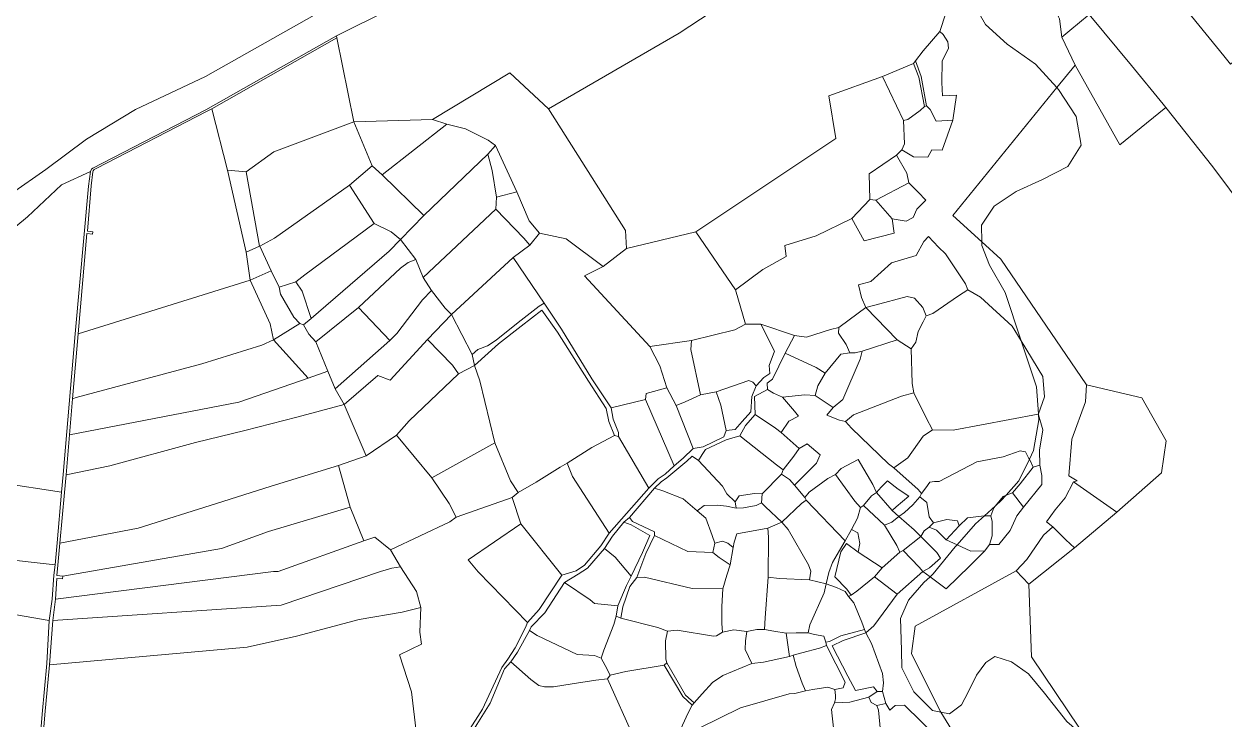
# Model space of a CAD drawing. Header units: metres. Extents: x 542555 to 550520, y 1840485 to 1846995.
# Drawn here: x 548072.8 to 548381.9, y 1844135.9 to 1844315 of the extents above; entities that cross this region are included whole.
import ezdxf

# ---------------------------------------------------------------- set-up
doc = ezdxf.new("R2010")
doc.units = ezdxf.units.M
doc.header["$MEASUREMENT"] = 0
doc.layers.add('Level 30', color=7, linetype='Continuous', lineweight=0)

msp = doc.modelspace()

# ---------------------------------------------------------------- linework, layer by layer
at = {"layer": 'Level 30', "color": 7, "linetype": 'Continuous', "lineweight": 0, "flags": 128}
for points in [[(548388.09, 1844308.23), (548383.63, 1844304.6), (548381.9, 1844306.78), (548373.53, 1844316.98), (548364.12, 1844328.34), (548368.62, 1844332.17), (548450.14, 1844401.57), (548468.65, 1844373.88), (548388.09, 1844308.23)], [(548241.62, 1844312.65), (548207.98, 1844293.16), (548197.96, 1844302.38), (548178.05, 1844290.36), (548157.78, 1844289.8), (548153.45, 1844311.43), (548153.36, 1844311.9), (548181.53, 1844325.99), (548207.72, 1844339.15), (548219.1, 1844345.33), (548247.88, 1844359.46), (548267.32, 1844372.08), (548282.19, 1844383.47), (548284.03, 1844384.38), (548289.65, 1844387.15), (548305.41, 1844367.65), (548300.05, 1844364.66), (548279.89, 1844353.4), (548277.66, 1844351.84), (548277.61, 1844347.28), (548255.58, 1844321.86), (548241.62, 1844312.65)], [(548343.6, 1844304.38), (548338.8881, 1844298.5884), (548333.41, 1844304.67), (548326.05, 1844309.82), (548320.5, 1844314.89), (548316.8802, 1844321.1263), (548318.61, 1844323.93), (548320.26, 1844327.25), (548322.84, 1844333.45), (548323.06, 1844336.49), (548323.09, 1844336.94), (548323, 1844343.5), (548323.64, 1844345.5), (548329.18, 1844338.49), (548331.13, 1844336.37), (548335.86, 1844324.17), (548339.28, 1844316.87), (548339.54, 1844316.31), (548340.19, 1844311.59), (548343.6, 1844304.38)], [(548342.24, 1844313.29), (548340.19, 1844311.59), (548339.54, 1844316.31), (548339.28, 1844316.87), (548335.86, 1844324.17), (548331.13, 1844336.37), (548334.64, 1844332.57), (548347.2, 1844317.42), (548342.24, 1844313.29)], [(548355.08, 1844283.86), (548343.6, 1844304.38), (548340.19, 1844311.59), (548342.24, 1844313.29), (548347.2, 1844317.42), (548358.07, 1844304.3), (548366.24, 1844294.34), (548366.91, 1844293.5), (548361.94, 1844289.45), (548355.08, 1844283.86)], [(548309.23, 1844299.92), (548309.42, 1844296.49), (548312.99, 1844296.63), (548312.1, 1844290.24), (548307.77, 1844289.98), (548306.24, 1844292.97), (548305.32, 1844293.89), (548303.91, 1844301.45), (548302.49, 1844305.51), (548304.42, 1844308.1), (548308.71, 1844313.02), (548309.63, 1844312.24), (548310.82, 1844310.43), (548310.95, 1844308.76), (548309.35, 1844305.43), (548309.23, 1844299.92)], [(548137.19, 1844282.01), (548130.06, 1844276.9), (548125.28, 1844277.32), (548121.2, 1844293.12), (548153.45, 1844311.43), (548157.78, 1844289.8), (548137.19, 1844282.01)], [(548301.96, 1844304.8), (548303.31, 1844301.3), (548304.8, 1844293.72), (548303.63, 1844292.67), (548300.49, 1844290.35), (548299.4, 1844290.1), (548293.94, 1844301.5), (548301.96, 1844304.8)], [(548305.32, 1844293.89), (548304.8, 1844293.72), (548303.31, 1844301.3), (548301.96, 1844304.8), (548302.49, 1844305.51), (548303.91, 1844301.45), (548305.32, 1844293.89)], [(548207.98, 1844293.16), (548227.79, 1844261.79), (548227.99, 1844257.14), (548222.02, 1844252.52), (548212.5, 1844259.66), (548205.63, 1844261.13), (548202.93, 1844264.25), (548199.76, 1844271.73), (548194.27, 1844283.66), (548192.43, 1844285.04), (548186.59, 1844288), (548181.74, 1844289.2), (548178.05, 1844290.36), (548197.96, 1844302.38), (548207.98, 1844293.16)], [(548299.4, 1844290.1), (548299.67, 1844284.11), (548298.98, 1844282.6), (548297.57, 1844281.22), (548290.55, 1844276.36), (548290.71, 1844269.76), (548286.09, 1844264.87), (548276.85, 1844260.4), (548268.8, 1844257.95), (548269.18, 1844255.04), (548263.17, 1844251.72), (548256.13, 1844246.52), (548245.93, 1844261.41), (548281.96, 1844285.51), (548280.14, 1844296.44), (548293.94, 1844301.5), (548299.4, 1844290.1)], [(548338.8881, 1844298.5884), (548339.31, 1844298.12), (548343.84, 1844291.12), (548345.17, 1844283.74), (548341.71, 1844278.29), (548335.14, 1844274.96), (548328.37, 1844271.79), (548322.7, 1844268.08), (548319.46, 1844263.14), (548319.5675, 1844258.8161), (548312.05, 1844265.6), (548338.8881, 1844298.5884)], [(548305.32, 1844293.89), (548306.24, 1844292.97), (548307.77, 1844289.98), (548312.1, 1844290.24), (548309.32, 1844282.45), (548306.66, 1844282.56), (548305.64, 1844280.68), (548301.91, 1844280.74), (548298.98, 1844282.6), (548299.67, 1844284.11), (548299.4, 1844290.1), (548300.49, 1844290.35), (548303.63, 1844292.67), (548304.8, 1844293.72), (548305.32, 1844293.89)], [(548130.03, 1844256.23), (548131.14, 1844249), (548086.76, 1844235.13), (548089.07, 1844261.02), (548090.53, 1844260.87), (548090.55, 1844261.45), (548089.19, 1844261.61), (548090.16, 1844273.3), (548090.56, 1844276.87), (548090.66, 1844277.14), (548090.89, 1844277.47), (548091.62, 1844277.82), (548119.83, 1844292.46), (548121.2, 1844293.12), (548125.28, 1844277.32), (548130.03, 1844256.23)], [(548157.78, 1844289.8), (548162.54, 1844278.47), (548156.71, 1844273.49), (548137.4, 1844259.78), (548133.58, 1844257.75), (548133.49, 1844257.7), (548130.06, 1844276.9), (548137.19, 1844282.01), (548157.78, 1844289.8)], [(548178.05, 1844290.36), (548181.74, 1844289.2), (548165.12, 1844276.15), (548162.54, 1844278.47), (548157.78, 1844289.8), (548178.05, 1844290.36)], [(548194.27, 1844283.66), (548192.28, 1844281.48), (548175.82, 1844265.66), (548165.12, 1844276.15), (548181.74, 1844289.2), (548186.59, 1844288), (548192.43, 1844285.04), (548194.27, 1844283.66)], [(548192.28, 1844281.48), (548193.39, 1844277.21), (548194.55, 1844270.39), (548194.36, 1844267.27), (548175.63, 1844249.65), (548173.73, 1844254.27), (548169.78, 1844259.45), (548175.82, 1844265.66), (548192.28, 1844281.48)], [(548199.76, 1844271.73), (548194.55, 1844270.39), (548193.39, 1844277.21), (548192.28, 1844281.48), (548194.27, 1844283.66), (548199.76, 1844271.73)], [(548165.12, 1844276.15), (548175.82, 1844265.66), (548169.78, 1844259.45), (548167.39, 1844261.4), (548163.01, 1844263.62), (548156.71, 1844273.49), (548162.54, 1844278.47), (548165.12, 1844276.15)], [(548300.74, 1844274.06), (548292.24, 1844269.61), (548290.71, 1844269.76), (548290.55, 1844276.36), (548297.57, 1844281.22), (548300.2, 1844276.55), (548300.74, 1844274.06)], [(548089.96, 1844277.01), (548089.44, 1844273.21), (548086, 1844235.13), (548082.9, 1844198.92), (548082.48, 1844194.34), (548035.31, 1844201.55), (548019.79, 1844204.88), (548018.85, 1844205.55), (548038.24, 1844229.11), (548057.71, 1844252.04), (548073.77, 1844265.31), (548082.48, 1844273.54), (548089.96, 1844277.01)], [(548133.49, 1844257.7), (548130.03, 1844256.23), (548125.28, 1844277.32), (548130.06, 1844276.9), (548133.49, 1844257.7)], [(548156.71, 1844273.49), (548163.01, 1844263.62), (548145.14, 1844250.38), (548142.9, 1844248.58), (548138.55, 1844247.21), (548136.55, 1844251.36), (548133.58, 1844257.75), (548137.4, 1844259.78), (548156.71, 1844273.49)], [(548300.74, 1844274.06), (548303.12, 1844271.65), (548305.12, 1844269.56), (548302.84, 1844267.3), (548301.9, 1844265.14), (548300.07, 1844264.2), (548296.49, 1844264.82), (548292.24, 1844269.61), (548300.74, 1844274.06)], [(548199.76, 1844271.73), (548202.93, 1844264.25), (548205.63, 1844261.13), (548203.1, 1844257.98), (548201.62, 1844259.81), (548194.36, 1844267.27), (548194.55, 1844270.39), (548199.76, 1844271.73)], [(548296.49, 1844264.82), (548296.96, 1844261.06), (548289.28, 1844259.12), (548286.09, 1844264.87), (548290.71, 1844269.76), (548292.24, 1844269.61), (548296.49, 1844264.82)], [(548194.36, 1844267.27), (548201.62, 1844259.81), (548203.1, 1844257.98), (548198.83, 1844254.8), (548182.97, 1844240.13), (548181.32, 1844241.75), (548177.8, 1844246.34), (548175.63, 1844249.65), (548194.36, 1844267.27)], [(548163.01, 1844263.62), (548167.39, 1844261.4), (548169.78, 1844259.45), (548166.88, 1844256.41), (548146.81, 1844239.14), (548144.48, 1844246.11), (548142.9, 1844248.58), (548145.14, 1844250.38), (548163.01, 1844263.62)], [(548234.02, 1844231.92), (548236.62, 1844226.87), (548238.45, 1844221.24), (548233.12, 1844219.76), (548232.92, 1844218.22), (548224.04, 1844216.08), (548219.14, 1844223.54), (548211.27, 1844236.31), (548206.85, 1844243.05), (548198.83, 1844254.8), (548203.1, 1844257.98), (548205.63, 1844261.13), (548212.5, 1844259.66), (548222.02, 1844252.52), (548217.25, 1844250.1), (548234.02, 1844231.92)], [(548256.13, 1844246.52), (548258.69, 1844237.67), (548255.92, 1844236.16), (548244.81, 1844233.42), (548234.02, 1844231.92), (548217.25, 1844250.1), (548222.02, 1844252.52), (548227.99, 1844257.14), (548245.93, 1844261.41), (548256.13, 1844246.52)], [(548306.89, 1844240.41), (548305.19, 1844239.82), (548304.36, 1844241.96), (548302.2, 1844244.3), (548300.28, 1844244.81), (548291.98, 1844242.57), (548289.7, 1844241.9), (548288.57, 1844244.5), (548287.8, 1844247.77), (548290.92, 1844248.66), (548296.31, 1844253.48), (548302.65, 1844255.32), (548304.61, 1844258.92), (548305.82, 1844260.24), (548308.42, 1844257.51), (548310.19, 1844255.77), (548315.36, 1844248.07), (548315.95, 1844246.5), (548313.58, 1844244.98), (548306.89, 1844240.41)], [(548136.55, 1844251.36), (548131.14, 1844249), (548130.03, 1844256.23), (548133.49, 1844257.7), (548133.58, 1844257.75), (548136.55, 1844251.36)], [(548169.78, 1844259.45), (548173.73, 1844254.27), (548171.79, 1844253.5), (548169.78, 1844252.06), (548158.97, 1844241.96), (548147.98, 1844233.08), (548146.19, 1844235.05), (548144.82, 1844237.45), (548146.81, 1844239.14), (548166.88, 1844256.41), (548169.78, 1844259.45)], [(548324.45, 1844254.41), (548346.55, 1844222.02), (548346.24, 1844217.65), (548342.72, 1844208), (548342, 1844198.57), (548344.12, 1844197.26), (548343.16, 1844196.97), (548341.02, 1844192.85), (548338.44, 1844189.83), (548336.17, 1844186.71), (548337.81, 1844185.38), (548335.4, 1844183.26), (548331.18, 1844177.03), (548328.43, 1844174.11), (548302.36, 1844159.84), (548301.4, 1844152.75), (548308.84, 1844137.9), (548308.9934, 1844137.6505), (548306.82, 1844138.1), (548302.08, 1844142.89), (548298.97, 1844149.1), (548298.83, 1844153.66), (548298.64, 1844161.83), (548300.66, 1844166.54), (548304.61, 1844171.1), (548306.2064, 1844172.5381), (548310.4, 1844169.44), (548316.44, 1844175.34), (548320.32, 1844179.27), (548321.53, 1844180.87), (548323.94, 1844180.86), (548326.83, 1844184.48), (548328.58, 1844188.27), (548330.3, 1844190.47), (548335.04, 1844196.3), (548335.03, 1844198.64), (548334.5, 1844201.33), (548334.41, 1844205.14), (548335.3, 1844210.45), (548334.1399, 1844214.2976), (548334.1256, 1844214.5014), (548335.7, 1844218.9), (548335.28, 1844224.18), (548329.7191, 1844233.3259), (548325.57, 1844245.84), (548321.52, 1844252.8), (548319.59, 1844257.91), (548319.5675, 1844258.8161), (548324.45, 1844254.41)], [(548175.63, 1844249.65), (548177.8, 1844246.34), (548175.47, 1844243.95), (548168.86, 1844235.25), (548167.04, 1844233.45), (548158.97, 1844241.96), (548169.78, 1844252.06), (548171.79, 1844253.5), (548173.73, 1844254.27), (548175.63, 1844249.65)], [(548198.83, 1844254.8), (548206.85, 1844243.05), (548205.57, 1844242.25), (548200.11, 1844238.04), (548194.44, 1844233.52), (548192.26, 1844232.03), (548189.74, 1844231.14), (548188.26, 1844229.8), (548182.97, 1844240.13), (548198.83, 1844254.8)], [(548143.88, 1844237.79), (548137.07, 1844233.61), (548136.26, 1844237.73), (548131.14, 1844249), (548136.55, 1844251.36), (548138.55, 1844247.21), (548138.91, 1844245.41), (548142.32, 1844239.44), (548143.88, 1844237.79)], [(548086.31, 1844218.7), (548085.36, 1844218.41), (548086.76, 1844235.13), (548131.14, 1844249), (548136.26, 1844237.73), (548137.07, 1844233.61), (548134.08, 1844232.27), (548118.63, 1844227.4), (548086.31, 1844218.7)], [(548146.81, 1844239.14), (548144.82, 1844237.45), (548143.88, 1844237.79), (548142.32, 1844239.44), (548138.91, 1844245.41), (548138.55, 1844247.21), (548142.9, 1844248.58), (548144.48, 1844246.11), (548146.81, 1844239.14)], [(548182.97, 1844240.13), (548176.8, 1844233.7), (548167.18, 1844223.24), (548163.98, 1844224.39), (548155.32, 1844216.96), (548153.02, 1844220.96), (548167.04, 1844233.45), (548168.86, 1844235.25), (548175.47, 1844243.95), (548177.8, 1844246.34), (548181.32, 1844241.75), (548182.97, 1844240.13)], [(548302.58, 1844232.98), (548301.37, 1844231.25), (548297.73, 1844233.56), (548289.7, 1844241.9), (548291.98, 1844242.57), (548300.28, 1844244.81), (548302.2, 1844244.3), (548304.36, 1844241.96), (548305.19, 1844239.82), (548304.44, 1844238.28), (548303.12, 1844235.72), (548302.58, 1844232.98)], [(548334.1256, 1844214.5014), (548334.1, 1844214.43), (548312.2, 1844210.29), (548306.82, 1844210.38), (548305.18, 1844213.53), (548302.02, 1844219.95), (548301.62, 1844222.36), (548301.37, 1844231.25), (548302.58, 1844232.98), (548303.12, 1844235.72), (548304.44, 1844238.28), (548305.19, 1844239.82), (548306.89, 1844240.41), (548313.58, 1844244.98), (548315.95, 1844246.5), (548319.24, 1844244.6), (548327.4, 1844237.14), (548329.7191, 1844233.3259), (548333.63, 1844221.53), (548334.1256, 1844214.5014)], [(548167.04, 1844233.45), (548153.02, 1844220.96), (548151.09, 1844225.56), (548147.98, 1844233.08), (548158.97, 1844241.96), (548167.04, 1844233.45)], [(548225.99, 1844209.7), (548225.99, 1844208.69), (548224.91, 1844208.97), (548223.51, 1844212.55), (548222.76, 1844215.87), (548218.26, 1844222.93), (548210.29, 1844235.56), (548206.26, 1844241.27), (548200.92, 1844237.16), (548195.09, 1844232.54), (548188.88, 1844226.99), (548188.26, 1844229.8), (548189.74, 1844231.14), (548192.26, 1844232.03), (548194.44, 1844233.52), (548200.11, 1844238.04), (548205.57, 1844242.25), (548206.85, 1844243.05), (548211.27, 1844236.31), (548219.14, 1844223.54), (548224.04, 1844216.08), (548224.6, 1844213.13), (548225.99, 1844209.7)], [(548219.08, 1844205.9), (548212.76, 1844201.8), (548210.92, 1844200.77), (548204.79, 1844196.89), (548200.11, 1844194.26), (548198.17, 1844197.25), (548194.16, 1844207.09), (548190.29, 1844223.04), (548188.88, 1844226.99), (548195.09, 1844232.54), (548200.92, 1844237.16), (548206.26, 1844241.27), (548210.29, 1844235.56), (548218.26, 1844222.93), (548222.76, 1844215.87), (548223.51, 1844212.55), (548224.91, 1844208.97), (548219.08, 1844205.9)], [(548297.73, 1844233.56), (548288.73, 1844230.71), (548286.96, 1844230.21), (548285.53, 1844230.29), (548284.58, 1844232.42), (548282.62, 1844235.31), (548282.73, 1844236.8), (548287.66, 1844240.44), (548289.7, 1844241.9), (548297.73, 1844233.56)], [(548188.26, 1844229.8), (548188.88, 1844226.99), (548184.73, 1844224.86), (548183.2, 1844227.1), (548176.8, 1844233.7), (548182.97, 1844240.13), (548188.26, 1844229.8)], [(548147.98, 1844233.08), (548151.09, 1844225.56), (548146.06, 1844223.7), (548137.07, 1844233.61), (548143.88, 1844237.79), (548144.82, 1844237.45), (548146.19, 1844235.05), (548147.98, 1844233.08)], [(548262.6, 1844237.67), (548266.19, 1844230.66), (548264.77, 1844226.99), (548264.91, 1844224.92), (548263.43, 1844223.89), (548261.43, 1844221.77), (548260.54, 1844222.69), (548259.56, 1844223.16), (548251.14, 1844220.21), (548247.08, 1844219.42), (548244.63, 1844231.14), (548244.81, 1844233.42), (548255.92, 1844236.16), (548258.69, 1844237.67), (548262.6, 1844237.67)], [(548283.23, 1844229.88), (548279.18, 1844225.03), (548276.92, 1844226.44), (548268.92, 1844230.14), (548271.3, 1844234.76), (548274.4, 1844234.3), (548280.58, 1844236.25), (548282.73, 1844236.8), (548282.62, 1844235.31), (548284.58, 1844232.42), (548285.53, 1844230.29), (548283.23, 1844229.88)], [(548137.07, 1844233.61), (548146.06, 1844223.7), (548128.2, 1844217.53), (548084.59, 1844209.15), (548085.36, 1844218.41), (548086.31, 1844218.7), (548118.63, 1844227.4), (548134.08, 1844232.27), (548137.07, 1844233.61)], [(548176.8, 1844233.7), (548183.2, 1844227.1), (548184.73, 1844224.86), (548172.08, 1844212.73), (548168.78, 1844209.04), (548160.94, 1844203.68), (548155.32, 1844216.96), (548163.98, 1844224.39), (548167.18, 1844223.24), (548176.8, 1844233.7)], [(548243.11, 1844217.59), (548240.86, 1844216.69), (548238.45, 1844221.24), (548236.62, 1844226.87), (548234.02, 1844231.92), (548244.81, 1844233.42), (548244.63, 1844231.14), (548247.08, 1844219.42), (548243.11, 1844217.59)], [(548301.37, 1844231.25), (548301.62, 1844222.36), (548302.02, 1844219.95), (548298.88, 1844219.1), (548286.54, 1844214.27), (548284.42, 1844212.58), (548282.88, 1844212.87), (548279.63, 1844214.19), (548281.22, 1844216.2), (548283.75, 1844218.26), (548288.25, 1844228.61), (548288.73, 1844230.71), (548297.73, 1844233.56), (548301.37, 1844231.25)], [(548335.7, 1844218.9), (548334.1256, 1844214.5014), (548333.63, 1844221.53), (548329.7191, 1844233.3259), (548335.28, 1844224.18), (548335.7, 1844218.9)], [(548277.32, 1844221.73), (548276.66, 1844219.23), (548273.98, 1844219.45), (548268.24, 1844218.84), (548265.87, 1844219.84), (548264.31, 1844220.79), (548264.28, 1844222.44), (548265.65, 1844223.46), (548268.92, 1844230.14), (548276.92, 1844226.44), (548279.18, 1844225.03), (548277.32, 1844221.73)], [(548285.53, 1844230.29), (548286.96, 1844230.21), (548288.73, 1844230.71), (548288.25, 1844228.61), (548283.75, 1844218.26), (548281.22, 1844216.2), (548276.66, 1844219.23), (548277.32, 1844221.73), (548279.18, 1844225.03), (548283.23, 1844229.88), (548285.53, 1844230.29)], [(548194.16, 1844207.09), (548177.86, 1844198), (548168.78, 1844209.04), (548172.08, 1844212.73), (548184.73, 1844224.86), (548188.88, 1844226.99), (548190.29, 1844223.04), (548194.16, 1844207.09)], [(548153.02, 1844220.96), (548155.32, 1844216.96), (548143.1, 1844213.65), (548129.73, 1844210.27), (548117.02, 1844207.16), (548094.95, 1844201.16), (548083.73, 1844198.85), (548084.59, 1844209.15), (548128.2, 1844217.53), (548146.06, 1844223.7), (548151.09, 1844225.56), (548153.02, 1844220.96)], [(548251.14, 1844220.21), (548259.56, 1844223.16), (548260.54, 1844222.69), (548261.43, 1844221.77), (548260.34, 1844219.01), (548260.03, 1844215.09), (548257.79, 1844212.53), (548256.03, 1844210.48), (548253.71, 1844210.25), (548252.3, 1844216.79), (548251.14, 1844220.21)], [(548240.86, 1844216.69), (548245.22, 1844205.56), (548242.63, 1844203.1), (548240.29, 1844201.15), (548232.92, 1844218.22), (548233.12, 1844219.76), (548238.45, 1844221.24), (548240.86, 1844216.69)], [(548251.14, 1844220.21), (548252.3, 1844216.79), (548253.71, 1844210.25), (548253.11, 1844208.62), (548247.8, 1844206.04), (548245.22, 1844205.56), (548240.86, 1844216.69), (548243.11, 1844217.59), (548247.08, 1844219.42), (548251.14, 1844220.21)], [(548269.87, 1844212.61), (548267.88, 1844209.74), (548266.42, 1844210.83), (548261.16, 1844214.33), (548260.98, 1844218.99), (548264.31, 1844220.79), (548265.87, 1844219.84), (548268.24, 1844218.84), (548271.3, 1844215.23), (548272.32, 1844213.93), (548269.87, 1844212.61)], [(548302.02, 1844219.95), (548305.18, 1844213.53), (548306.82, 1844210.38), (548304.41, 1844208.74), (548300.45, 1844203.2), (548296.88, 1844200.61), (548295.52, 1844201.69), (548285.96, 1844210.88), (548284.42, 1844212.58), (548286.54, 1844214.27), (548298.88, 1844219.1), (548302.02, 1844219.95)], [(548365.8, 1844199.34), (548354.31, 1844189.16), (548343.16, 1844196.97), (548344.12, 1844197.26), (548342, 1844198.57), (548342.72, 1844208), (548346.24, 1844217.65), (548346.55, 1844222.02), (548360.76, 1844218.67), (548367.03, 1844207.55), (548365.8, 1844199.34)], [(548155.32, 1844216.96), (548160.94, 1844203.68), (548153.87, 1844201.18), (548136.54, 1844195.88), (548122.42, 1844191.47), (548102.29, 1844185.11), (548082.1, 1844181.22), (548083.28, 1844194.3), (548083.73, 1844198.85), (548094.95, 1844201.16), (548117.02, 1844207.16), (548129.73, 1844210.27), (548143.1, 1844213.65), (548155.32, 1844216.96)], [(548232.92, 1844218.22), (548240.29, 1844201.15), (548237.98, 1844199.03), (548236.19, 1844197.81), (548233.82, 1844195.39), (548225.99, 1844208.69), (548225.99, 1844209.7), (548224.6, 1844213.13), (548224.04, 1844216.08), (548232.92, 1844218.22)], [(548296.88, 1844200.61), (548303.14, 1844195.02), (548304.05, 1844194.02), (548303.6, 1844193.12), (548301.81, 1844191.1), (548299.65, 1844189.13), (548298.19, 1844188.06), (548296.5, 1844189.66), (548297.49, 1844190.56), (548300.74, 1844193.33), (548297.99, 1844195.09), (548295.22, 1844197.24), (548293.64, 1844195.65), (548292.41, 1844194.3), (548291.46, 1844196.33), (548287.67, 1844202.78), (548283.33, 1844200.47), (548281.87, 1844198.86), (548279.85, 1844197.88), (548275.09, 1844194.33), (548273.94, 1844193.01), (548271.29, 1844196.16), (548276.95, 1844201.79), (548277.9, 1844204), (548274.6, 1844206.84), (548272.54, 1844205.56), (548267.88, 1844209.74), (548269.87, 1844212.61), (548272.32, 1844213.93), (548271.3, 1844215.23), (548268.24, 1844218.84), (548273.98, 1844219.45), (548276.66, 1844219.23), (548281.22, 1844216.2), (548279.63, 1844214.19), (548282.88, 1844212.87), (548284.42, 1844212.58), (548285.96, 1844210.88), (548295.52, 1844201.69), (548296.88, 1844200.61)], [(548267.88, 1844209.74), (548272.54, 1844205.56), (548271.17, 1844203.63), (548268.4, 1844200.09), (548266.67, 1844201.41), (548257.19, 1844208.85), (548258.7, 1844211.56), (548261.16, 1844214.33), (548266.42, 1844210.83), (548267.88, 1844209.74)], [(548334.1399, 1844214.2976), (548334.23, 1844213.02), (548332.87, 1844205.05), (548331.7913, 1844202.8209), (548331.69, 1844203.04), (548330.83, 1844204.73), (548329.4, 1844205), (548325.01, 1844203.44), (548318.25, 1844202.16), (548308.55, 1844197.13), (548307.32, 1844197.13), (548306.17, 1844196.94), (548305.13, 1844195.46), (548304.05, 1844194.02), (548303.14, 1844195.02), (548296.88, 1844200.61), (548300.45, 1844203.2), (548304.41, 1844208.74), (548306.82, 1844210.38), (548312.2, 1844210.29), (548334.1, 1844214.43), (548334.1399, 1844214.2976)], [(548334.1399, 1844214.2976), (548335.3, 1844210.45), (548334.41, 1844205.14), (548334.5, 1844201.33), (548332.74, 1844200.77), (548331.7913, 1844202.8209), (548332.87, 1844205.05), (548334.23, 1844213.02), (548334.1399, 1844214.2976)], [(548177.86, 1844198), (548182.35, 1844191.39), (548184.18, 1844187.87), (548182.55, 1844186.71), (548167.24, 1844179.51), (548163.22, 1844182.72), (548160.38, 1844181.77), (548156.86, 1844190.49), (548153.87, 1844201.18), (548160.94, 1844203.68), (548168.78, 1844209.04), (548177.86, 1844198)], [(548225.99, 1844208.69), (548233.82, 1844195.39), (548223.57, 1844183.8), (548214.14, 1844198.4), (548212.76, 1844201.8), (548219.08, 1844205.9), (548224.91, 1844208.97), (548225.99, 1844208.69)], [(548257.19, 1844208.85), (548266.67, 1844201.41), (548268.4, 1844200.09), (548267.93, 1844199.03), (548262.96, 1844193.95), (548261, 1844193.98), (548257.08, 1844193.39), (548256.03, 1844191.82), (548253.84, 1844193.9), (548252.73, 1844195.89), (548246.61, 1844202.54), (548247.52, 1844204.06), (548248.34, 1844205.38), (548253.7, 1844207.84), (548255.18, 1844208.24), (548257.19, 1844208.85)], [(548035.31, 1844201.55), (548033.92, 1844180.89), (548080.85, 1844175.63), (548080.52, 1844172.97), (548080.14, 1844166.75), (548079.34, 1844161.31), (548024.31, 1844170.84), (548025.45, 1844184.9), (548026.63, 1844193.72), (548019.79, 1844204.88), (548035.31, 1844201.55)], [(548194.16, 1844207.09), (548198.17, 1844197.25), (548200.11, 1844194.26), (548198.56, 1844192.98), (548184.18, 1844187.87), (548182.35, 1844191.39), (548177.86, 1844198), (548194.16, 1844207.09)], [(548272.54, 1844205.56), (548274.6, 1844206.84), (548277.9, 1844204), (548276.95, 1844201.79), (548271.29, 1844196.16), (548270.05, 1844197.62), (548267.93, 1844199.03), (548268.4, 1844200.09), (548271.17, 1844203.63), (548272.54, 1844205.56)], [(548304.05, 1844194.02), (548305.13, 1844195.46), (548306.17, 1844196.94), (548307.32, 1844197.13), (548308.55, 1844197.13), (548318.25, 1844202.16), (548325.01, 1844203.44), (548329.4, 1844205), (548330.83, 1844204.73), (548331.69, 1844203.04), (548331.7913, 1844202.8209), (548329.11, 1844197.28), (548325.7911, 1844193.5681), (548325.03, 1844193.27), (548323.0323, 1844190.8042), (548320.2063, 1844188.2425), (548320.12, 1844188.24), (548315.86, 1844187.72), (548313.74, 1844185.66), (548313.25, 1844186.97), (548310.56, 1844187.32), (548307.07, 1844186.48), (548305.95, 1844187.99), (548305.42, 1844191.67), (548303.6, 1844193.12), (548304.05, 1844194.02)], [(548035.31, 1844201.55), (548082.48, 1844194.34), (548081.39, 1844181.27), (548080.85, 1844175.63), (548033.92, 1844180.89), (548035.31, 1844201.55)], [(548123.74, 1844179.85), (548082.87, 1844172.68), (548081.31, 1844172.85), (548081.6, 1844175.57), (548082.1, 1844181.22), (548102.29, 1844185.11), (548122.42, 1844191.47), (548136.54, 1844195.88), (548153.87, 1844201.18), (548156.86, 1844190.49), (548135.8, 1844184.25), (548123.74, 1844179.85)], [(548215.05, 1844174.12), (548211.38, 1844172.92), (548200.85, 1844186.15), (548198.56, 1844192.98), (548200.11, 1844194.26), (548204.79, 1844196.89), (548210.92, 1844200.77), (548212.76, 1844201.8), (548214.14, 1844198.4), (548223.57, 1844183.8), (548221.46, 1844180.54), (548217.25, 1844175.5), (548215.05, 1844174.12)], [(548256.03, 1844191.82), (548256.32, 1844190.24), (548253.8, 1844190.78), (548251.36, 1844191), (548248.02, 1844190.91), (548246.21, 1844189.58), (548242.6, 1844192.65), (548237.38, 1844194.69), (548235.23, 1844195.42), (548236.97, 1844196.99), (548238.46, 1844198.02), (548243.6, 1844202.33), (548244.97, 1844203.64), (548246.61, 1844202.54), (548252.73, 1844195.89), (548253.84, 1844193.9), (548256.03, 1844191.82)], [(548291.16, 1844193.39), (548289.06, 1844190.93), (548288.28, 1844190.44), (548286.81, 1844192.01), (548281.87, 1844198.86), (548283.33, 1844200.47), (548287.67, 1844202.78), (548291.46, 1844196.33), (548292.41, 1844194.3), (548291.16, 1844193.39)], [(548331.7913, 1844202.8209), (548332.74, 1844200.77), (548329.42, 1844196.5), (548327.43, 1844194.21), (548325.7911, 1844193.5681), (548329.11, 1844197.28), (548331.7913, 1844202.8209)], [(548334.5, 1844201.33), (548335.03, 1844198.64), (548335.04, 1844196.3), (548330.3, 1844190.47), (548327.43, 1844194.21), (548329.42, 1844196.5), (548332.74, 1844200.77), (548334.5, 1844201.33)], [(548273.94, 1844193.01), (548274.32, 1844192.32), (548273.13, 1844191.41), (548268, 1844186.63), (548263.87, 1844190.56), (548262.81, 1844191.61), (548262.96, 1844193.95), (548267.93, 1844199.03), (548270.05, 1844197.62), (548271.29, 1844196.16), (548273.94, 1844193.01)], [(548287.55, 1844187.65), (548285.99, 1844184.71), (548284.32, 1844181.82), (548274.32, 1844192.32), (548273.94, 1844193.01), (548275.09, 1844194.33), (548279.85, 1844197.88), (548281.87, 1844198.86), (548286.81, 1844192.01), (548288.28, 1844190.44), (548287.55, 1844187.65)], [(548250.74, 1844181.18), (548250.31, 1844178.84), (548243.86, 1844179.06), (548235.27, 1844183.16), (548235.27, 1844184.17), (548229.57, 1844186.75), (548228.81, 1844187.83), (548235.23, 1844195.42), (548237.38, 1844194.69), (548242.6, 1844192.65), (548246.21, 1844189.58), (548248.46, 1844187.67), (548250.1, 1844183.21), (548250.74, 1844181.18)], [(548292.41, 1844194.3), (548293.64, 1844195.65), (548295.22, 1844197.24), (548297.99, 1844195.09), (548300.74, 1844193.33), (548297.49, 1844190.56), (548296.5, 1844189.66), (548292.41, 1844194.3)], [(548354.31, 1844189.16), (548343.46, 1844179.99), (548341.23, 1844182.09), (548337.81, 1844185.38), (548336.17, 1844186.71), (548338.44, 1844189.83), (548341.02, 1844192.85), (548343.16, 1844196.97), (548354.31, 1844189.16)], [(548262.96, 1844193.95), (548262.81, 1844191.61), (548261.41, 1844190.94), (548258.13, 1844190.28), (548256.32, 1844190.24), (548256.03, 1844191.82), (548257.08, 1844193.39), (548261, 1844193.98), (548262.96, 1844193.95)], [(548274.32, 1844192.32), (548284.32, 1844181.82), (548282.85, 1844179.3), (548281.12, 1844176.25), (548280.16, 1844173.63), (548279.48, 1844170.74), (548275.16, 1844171.74), (548275.55, 1844173.96), (548274.88, 1844175.63), (548269.65, 1844184.77), (548268, 1844186.63), (548273.13, 1844191.41), (548274.32, 1844192.32)], [(548296.4, 1844186.65), (548294.48, 1844185.85), (548289.06, 1844190.93), (548291.16, 1844193.39), (548292.41, 1844194.3), (548296.5, 1844189.66), (548298.19, 1844188.06), (548296.4, 1844186.65)], [(548307.07, 1844186.48), (548305.99, 1844185.37), (548304.71, 1844184.38), (548303.88, 1844182.94), (548302.11, 1844184.63), (548298.19, 1844188.06), (548299.65, 1844189.13), (548301.81, 1844191.1), (548303.6, 1844193.12), (548305.42, 1844191.67), (548305.95, 1844187.99), (548307.07, 1844186.48)], [(548327.43, 1844194.21), (548330.3, 1844190.47), (548328.58, 1844188.27), (548326.83, 1844184.48), (548323.94, 1844180.86), (548321.53, 1844180.87), (548322.23, 1844183.08), (548322.25, 1844186.76), (548321.87, 1844188.29), (548322.64, 1844190.32), (548323.0323, 1844190.8042), (548324.55, 1844192.18), (548325.7911, 1844193.5681), (548327.43, 1844194.21)], [(548323.0323, 1844190.8042), (548325.03, 1844193.27), (548325.7911, 1844193.5681), (548324.55, 1844192.18), (548323.0323, 1844190.8042)], [(548137.08, 1844173.9), (548080.94, 1844166.79), (548081.34, 1844172.07), (548082.78, 1844172.04), (548082.87, 1844172.68), (548123.74, 1844179.85), (548135.8, 1844184.25), (548156.86, 1844190.49), (548160.38, 1844181.77), (548138.34, 1844173.89), (548137.08, 1844173.9)], [(548268, 1844186.63), (548264.42, 1844185.06), (548256.48, 1844183.59), (548255.8, 1844181.5), (548255.48, 1844180.06), (548254.16, 1844181.21), (548252.8, 1844181.76), (548250.74, 1844181.18), (548250.1, 1844183.21), (548248.46, 1844187.67), (548246.21, 1844189.58), (548248.02, 1844190.91), (548251.36, 1844191), (548253.8, 1844190.78), (548256.32, 1844190.24), (548258.13, 1844190.28), (548261.41, 1844190.94), (548262.81, 1844191.61), (548263.87, 1844190.56), (548268, 1844186.63)], [(548298.45, 1844178.89), (548293.9, 1844174.86), (548287.74, 1844178.85), (548288.16, 1844181.15), (548287.62, 1844183.88), (548285.99, 1844184.71), (548287.55, 1844187.65), (548288.28, 1844190.44), (548289.06, 1844190.93), (548294.48, 1844185.85), (548297.66, 1844180.62), (548298.45, 1844178.89)], [(548322.64, 1844190.32), (548321.87, 1844188.29), (548320.2063, 1844188.2425), (548323.0323, 1844190.8042), (548322.64, 1844190.32)], [(548205.55, 1844164.15), (548202.5, 1844160.73), (548189.79, 1844173.84), (548187.25, 1844176.95), (548200.85, 1844186.15), (548211.38, 1844172.92), (548205.55, 1844164.15)], [(548227.37, 1844186.66), (548229.24, 1844185.91), (548234, 1844183.2), (548232.16, 1844178.76), (548229.27, 1844172.67), (548225.15, 1844177.61), (548222.36, 1844179.81), (548224.4, 1844183.05), (548227.37, 1844186.66)], [(548235.27, 1844184.17), (548235.27, 1844183.16), (548233.02, 1844178.53), (548230.69, 1844172.37), (548228.86, 1844170.08), (548227.06, 1844164.78), (548226.6, 1844161.84), (548225.39, 1844162.36), (548225.8, 1844165.1), (548228, 1844170.27), (548229.27, 1844172.67), (548232.16, 1844178.76), (548234, 1844183.2), (548229.24, 1844185.91), (548227.37, 1844186.66), (548228.81, 1844187.83), (548229.57, 1844186.75), (548235.27, 1844184.17)], [(548275.55, 1844173.96), (548275.16, 1844171.74), (548267.31, 1844172.13), (548264.56, 1844172.41), (548264.61, 1844182.76), (548264.42, 1844185.06), (548268, 1844186.63), (548269.65, 1844184.77), (548274.88, 1844175.63), (548275.55, 1844173.96)], [(548303.88, 1844182.94), (548299.25, 1844179.34), (548298.45, 1844178.89), (548297.66, 1844180.62), (548294.48, 1844185.85), (548296.4, 1844186.65), (548298.19, 1844188.06), (548302.11, 1844184.63), (548303.88, 1844182.94)], [(548313.74, 1844185.66), (548310.36, 1844182.09), (548307.87, 1844184.55), (548305.99, 1844185.37), (548307.07, 1844186.48), (548310.56, 1844187.32), (548313.25, 1844186.97), (548313.74, 1844185.66)], [(548313.74, 1844185.66), (548315.86, 1844187.72), (548320.12, 1844188.24), (548320.2063, 1844188.2425), (548317.92, 1844186.17), (548313.1877, 1844180.7849), (548310.36, 1844182.09), (548313.74, 1844185.66)], [(548322.23, 1844183.08), (548321.53, 1844180.87), (548320.32, 1844179.27), (548316.73, 1844179.15), (548313.1877, 1844180.7849), (548317.92, 1844186.17), (548320.2063, 1844188.2425), (548321.87, 1844188.29), (548322.25, 1844186.76), (548322.23, 1844183.08)], [(548167.24, 1844179.51), (548169.84, 1844175.1), (548167.55, 1844174.8), (548164.67, 1844173.92), (548139.05, 1844165.21), (548080.27, 1844161.25), (548080.94, 1844166.79), (548137.08, 1844173.9), (548138.34, 1844173.89), (548160.38, 1844181.77), (548163.22, 1844182.72), (548167.24, 1844179.51)], [(548250.31, 1844178.84), (548251.91, 1844177.54), (548254.72, 1844175.62), (548253.85, 1844172.94), (548252.81, 1844169.46), (548244.94, 1844169.52), (548232.64, 1844172.41), (548230.69, 1844172.37), (548233.02, 1844178.53), (548235.27, 1844183.16), (548243.86, 1844179.06), (548250.31, 1844178.84)], [(548264.42, 1844185.06), (548264.61, 1844182.76), (548264.56, 1844172.41), (548263.72, 1844161.93), (548263.55, 1844159), (548261.63, 1844158.92), (548259.06, 1844158.41), (548255.69, 1844158.87), (548252.73, 1844158.24), (548252.56, 1844160.52), (548252.58, 1844164.91), (548252.81, 1844169.46), (548253.85, 1844172.94), (548254.72, 1844175.62), (548255.48, 1844180.06), (548255.8, 1844181.5), (548256.48, 1844183.59), (548264.42, 1844185.06)], [(548285.99, 1844184.71), (548287.62, 1844183.88), (548288.16, 1844181.15), (548287.74, 1844178.85), (548284.69, 1844181.11), (548283.22, 1844178.98), (548281.71, 1844172.57), (548284.82, 1844169.34), (548285.92, 1844167.84), (548285.21, 1844167.43), (548284.31, 1844168.71), (548282.14, 1844169.81), (548279.48, 1844170.74), (548280.16, 1844173.63), (548281.12, 1844176.25), (548282.85, 1844179.3), (548284.32, 1844181.82), (548285.99, 1844184.71)], [(548306.07, 1844174.83), (548304.39, 1844173.88), (548303.43, 1844174.98), (548299.25, 1844179.34), (548303.88, 1844182.94), (548307.99, 1844178.79), (548308.87, 1844177.34), (548306.07, 1844174.83)], [(548310.36, 1844182.09), (548313.1877, 1844180.7849), (548312.7, 1844180.23), (548307.03, 1844173.28), (548306.2064, 1844172.5381), (548304.39, 1844173.88), (548306.07, 1844174.83), (548308.87, 1844177.34), (548307.99, 1844178.79), (548303.88, 1844182.94), (548304.71, 1844184.38), (548305.99, 1844185.37), (548307.87, 1844184.55), (548310.36, 1844182.09)], [(548343.46, 1844179.99), (548331.68, 1844170.63), (548328.43, 1844174.11), (548331.18, 1844177.03), (548335.4, 1844183.26), (548337.81, 1844185.38), (548341.23, 1844182.09), (548343.46, 1844179.99)], [(548228, 1844170.27), (548225.8, 1844165.1), (548219.76, 1844165.63), (548218.65, 1844166.61), (548212.08, 1844171.06), (548215.59, 1844173.18), (548217.99, 1844174.79), (548222.36, 1844179.81), (548225.15, 1844177.61), (548229.27, 1844172.67), (548228, 1844170.27)], [(548250.74, 1844181.18), (548252.8, 1844181.76), (548254.16, 1844181.21), (548255.48, 1844180.06), (548254.72, 1844175.62), (548251.91, 1844177.54), (548250.31, 1844178.84), (548250.74, 1844181.18)], [(548287.74, 1844178.85), (548293.9, 1844174.86), (548291.9, 1844172.5), (548287.38, 1844168.8), (548285.92, 1844167.84), (548284.82, 1844169.34), (548281.71, 1844172.57), (548283.22, 1844178.98), (548284.69, 1844181.11), (548287.74, 1844178.85)], [(548313.1877, 1844180.7849), (548316.73, 1844179.15), (548320.32, 1844179.27), (548316.44, 1844175.34), (548310.4, 1844169.44), (548306.2064, 1844172.5381), (548307.03, 1844173.28), (548312.7, 1844180.23), (548313.1877, 1844180.7849)], [(548299.25, 1844179.34), (548303.43, 1844174.98), (548304.39, 1844173.88), (548297.74, 1844168.06), (548291.9, 1844172.5), (548293.9, 1844174.86), (548298.45, 1844178.89), (548299.25, 1844179.34)], [(548169.84, 1844175.1), (548173.97, 1844168.78), (548175.03, 1844164.6), (548170.27, 1844163.44), (548159.2, 1844161.52), (548143.04, 1844157.22), (548130.32, 1844154.38), (548079.38, 1844149.84), (548080.27, 1844161.25), (548139.05, 1844165.21), (548164.67, 1844173.92), (548167.55, 1844174.8), (548169.84, 1844175.1)], [(548024.31, 1844170.84), (548079.34, 1844161.31), (548078.71, 1844150.18), (548077.5, 1844137.12), (548076.2, 1844121.29), (548075.08, 1844106.93), (548071.16, 1844064.59), (548060.03, 1844038.6), (547998.61, 1844057.95), (547999.45, 1844062.13), (548000, 1844063.99), (548000.05, 1844064.16), (548004.7, 1844076.56), (548010.5, 1844087.02), (548017.03, 1844096.87), (548021.47, 1844103.86), (548025.32, 1844110.9), (548026.66, 1844115.82), (548028.8, 1844126.07), (548029.11, 1844129.3), (548027.22, 1844146.36), (548024.31, 1844170.84)], [(548225.8, 1844165.1), (548225.39, 1844162.36), (548224.76, 1844160.22), (548222.21, 1844153.66), (548221.48, 1844151.54), (548219.76, 1844152.23), (548215.34, 1844152.49), (548205.03, 1844157.45), (548203.06, 1844158.73), (548203.49, 1844159.69), (548206.97, 1844163.29), (548212.08, 1844171.06), (548218.65, 1844166.61), (548219.76, 1844165.63), (548225.8, 1844165.1)], [(548230.69, 1844172.37), (548232.64, 1844172.41), (548244.94, 1844169.52), (548252.81, 1844169.46), (548252.58, 1844164.91), (548252.56, 1844160.52), (548252.73, 1844158.24), (548251.17, 1844157.36), (548250.48, 1844157.25), (548241.06, 1844158.76), (548238.63, 1844158.51), (548236.08, 1844159.49), (548226.6, 1844161.84), (548227.06, 1844164.78), (548228.86, 1844170.08), (548230.69, 1844172.37)], [(548275.21, 1844160.13), (548274.81, 1844158.07), (548271.75, 1844158.11), (548269.19, 1844158.04), (548265.97, 1844158.56), (548263.55, 1844159), (548263.72, 1844161.93), (548264.56, 1844172.41), (548267.31, 1844172.13), (548275.16, 1844171.74), (548279.48, 1844170.74), (548278.96, 1844168.39), (548275.21, 1844160.13)], [(548285.21, 1844167.43), (548286.56, 1844165.8), (548288.63, 1844160.84), (548289.34, 1844159), (548283.2, 1844157.31), (548280.33, 1844155.9), (548279.4, 1844155.67), (548278.84, 1844157.23), (548276.48, 1844157.63), (548274.81, 1844158.07), (548275.21, 1844160.13), (548278.96, 1844168.39), (548279.48, 1844170.74), (548282.14, 1844169.81), (548284.31, 1844168.71), (548285.21, 1844167.43)], [(548291.9, 1844172.5), (548297.74, 1844168.06), (548291.76, 1844159.9), (548289.66, 1844158.06), (548289.34, 1844159), (548288.63, 1844160.84), (548286.56, 1844165.8), (548285.21, 1844167.43), (548285.92, 1844167.84), (548287.38, 1844168.8), (548291.9, 1844172.5)], [(548226.6, 1844161.84), (548236.08, 1844159.49), (548238.63, 1844158.51), (548238.11, 1844156.07), (548238.2, 1844151.34), (548238.38, 1844150.4), (548237.71, 1844149.78), (548227.9, 1844148.12), (548223.86, 1844147.18), (548222.5, 1844149.7), (548221.48, 1844151.54), (548222.21, 1844153.66), (548224.76, 1844160.22), (548225.39, 1844162.36), (548226.6, 1844161.84)], [(548223.86, 1844147.18), (548223.14, 1844146.23), (548220.11, 1844145.93), (548214.05, 1844144.99), (548209.22, 1844144.2), (548206.92, 1844144.18), (548205.46, 1844144.55), (548203.38, 1844146.04), (548198.21, 1844150.62), (548200, 1844153.12), (548203.06, 1844158.73), (548205.03, 1844157.45), (548215.34, 1844152.49), (548219.76, 1844152.23), (548221.48, 1844151.54), (548222.5, 1844149.7), (548223.86, 1844147.18)], [(548247.51, 1844142.42), (548245.42, 1844140.04), (548243.24, 1844142.08), (548238.38, 1844150.4), (548238.2, 1844151.34), (548238.11, 1844156.07), (548238.63, 1844158.51), (548241.06, 1844158.76), (548250.48, 1844157.25), (548251.17, 1844157.36), (548252.73, 1844158.24), (548255.69, 1844158.87), (548259.06, 1844158.41), (548258.66, 1844156), (548258.59, 1844153.77), (548260.31, 1844150.19), (548252.81, 1844147.07), (548250.2, 1844145.32), (548247.51, 1844142.42)], [(548269.19, 1844158.04), (548270.05, 1844151.97), (548263.28, 1844150.52), (548260.31, 1844150.19), (548258.59, 1844153.77), (548258.66, 1844156), (548259.06, 1844158.41), (548261.63, 1844158.92), (548263.55, 1844159), (548265.97, 1844158.56), (548269.19, 1844158.04)], [(548273.18, 1844152.91), (548270.94, 1844152.37), (548270.05, 1844151.97), (548269.19, 1844158.04), (548271.75, 1844158.11), (548274.81, 1844158.07), (548276.48, 1844157.63), (548278.84, 1844157.23), (548279.4, 1844155.67), (548279.55, 1844154.84), (548277.7, 1844154.12), (548273.18, 1844152.91)], [(548292.61, 1844143.02), (548290.48, 1844141.55), (548285.53, 1844140.2), (548281.62, 1844140.05), (548281.84, 1844141.1), (548281.83, 1844141.97), (548281.69, 1844143.51), (548283.87, 1844143.89), (548284.37, 1844145.39), (548279.55, 1844154.84), (548279.4, 1844155.67), (548280.33, 1844155.9), (548283.2, 1844157.31), (548289.34, 1844159), (548289.66, 1844158.06), (548283.84, 1844156.16), (548281.01, 1844154.74), (548285, 1844146.92), (548287, 1844143.2), (548291.65, 1844144.15), (548292.61, 1844143.02)], [(548294.24, 1844145.21), (548293.93, 1844142.98), (548292.61, 1844143.02), (548291.65, 1844144.15), (548287, 1844143.2), (548285, 1844146.92), (548281.01, 1844154.74), (548283.84, 1844156.16), (548289.66, 1844158.06), (548291.16, 1844155.32), (548294.01, 1844147.65), (548294.24, 1844145.21)], [(548279.55, 1844154.84), (548284.37, 1844145.39), (548283.87, 1844143.89), (548281.69, 1844143.51), (548279.85, 1844144.14), (548276.06, 1844143.46), (548274.11, 1844143.18), (548273.24, 1844145.1), (548271.73, 1844149.46), (548270.94, 1844152.37), (548273.18, 1844152.91), (548277.7, 1844154.12), (548279.55, 1844154.84)], [(548244.3, 1844129.39), (548243.24, 1844127.81), (548241.01, 1844129.85), (548241.5, 1844132.26), (548243.88, 1844137.52), (548244.94, 1844139.48), (548245.42, 1844140.04), (548247.51, 1844142.42), (548250.2, 1844145.32), (548252.81, 1844147.07), (548260.31, 1844150.19), (548263.28, 1844150.52), (548270.05, 1844151.97), (548270.94, 1844152.37), (548271.73, 1844149.46), (548273.24, 1844145.1), (548274.11, 1844143.18), (548271.43, 1844142.48), (548269.93, 1844142.38), (548257.41, 1844138.75), (548246.72, 1844133.55), (548244.86, 1844131.71), (548244.3, 1844129.39)], [(548308.9934, 1844137.6505), (548311.22, 1844137.19), (548314.28, 1844139.54), (548316, 1844142.79), (548318.15, 1844147.23), (548320.54, 1844150.46), (548322.93, 1844151.98), (548327.18, 1844150.66), (548331.55, 1844147.55), (548335.65, 1844142.59), (548341.45, 1844135.26), (548347.92, 1844129.63), (548351.36, 1844125.36), (548351.24, 1844120.68), (548348.73, 1844116.87), (548344.8, 1844112.98), (548340.5, 1844108.19), (548339.32, 1844104.34), (548339.6738, 1844102.6303), (548335.4, 1844102.46), (548330.36, 1844107), (548323.68, 1844113.76), (548308.9934, 1844137.6505)], [(548230.15, 1844130.2), (548230.38, 1844129.54), (548226.7, 1844128.38), (548217.42, 1844127.02), (548213.67, 1844127.62), (548197.94, 1844126.1), (548196.02, 1844125.21), (548194.25, 1844126.77), (548188.05, 1844132.01), (548189.48, 1844134.5), (548192.9, 1844140.01), (548196.57, 1844148.84), (548198.21, 1844150.62), (548203.38, 1844146.04), (548205.46, 1844144.55), (548206.92, 1844144.18), (548209.22, 1844144.2), (548214.05, 1844144.99), (548220.11, 1844145.93), (548223.14, 1844146.23), (548229.94, 1844131.12), (548230.15, 1844130.2)], [(548241.5, 1844132.26), (548241.01, 1844129.85), (548238.43, 1844130.46), (548235.54, 1844130.74), (548230.15, 1844130.2), (548229.94, 1844131.12), (548223.14, 1844146.23), (548223.86, 1844147.18), (548227.9, 1844148.12), (548237.71, 1844149.78), (548242.56, 1844141.7), (548244.94, 1844139.48), (548243.88, 1844137.52), (548241.5, 1844132.26)], [(548245.42, 1844140.04), (548244.94, 1844139.48), (548242.56, 1844141.7), (548237.71, 1844149.78), (548238.38, 1844150.4), (548243.24, 1844142.08), (548245.42, 1844140.04)], [(548294.81, 1844139.85), (548292.52, 1844139.36), (548291.02, 1844140.19), (548290.48, 1844141.55), (548292.61, 1844143.02), (548293.93, 1844142.98), (548294.81, 1844139.85)], [(548292.52, 1844139.36), (548292.9, 1844138.18), (548293.61, 1844130.94), (548292.78, 1844128.84), (548285.62, 1844129.66), (548283.16, 1844129.46), (548281.77, 1844129.78), (548281.03, 1844136.72), (548280.84, 1844138.33), (548281.62, 1844140.05), (548285.53, 1844140.2), (548290.48, 1844141.55), (548291.02, 1844140.19), (548292.52, 1844139.36)], [(548309.42, 1844127.77), (548308.74, 1844126.31), (548307.47, 1844126.88), (548295.13, 1844128.4), (548292.78, 1844128.84), (548293.61, 1844130.94), (548292.9, 1844138.18), (548292.52, 1844139.36), (548294.81, 1844139.85), (548295.84, 1844138.2), (548297.22, 1844139.34), (548299.6, 1844139.47), (548308.21, 1844131.01), (548309.42, 1844127.77)]]:
    msp.add_lwpolyline(points, close=True, dxfattribs=at)
for points in [[(548162.9386, 1844326.0128), (548119.61, 1844301.48), (548101.56, 1844292.93), (548088.91, 1844285.32), (548078.44, 1844277.52), (548069.61, 1844271.28), (548067.2, 1844269.53), (548062.48, 1844270.4026), (548055.3062, 1844271.7288), (548054.38, 1844271.9), (548059.34, 1844278.73), (548063.25, 1844291.34), (548063.52, 1844301.77), (548068.8, 1844308.81), (548069.5, 1844319.34)], [(548181.53, 1844325.99), (548153.36, 1844311.9), (548119.68, 1844292.9), (548090.54, 1844277.88), (548090.21, 1844277.54), (548089.96, 1844277.01), (548082.48, 1844273.54), (548073.77, 1844265.31), (548057.71, 1844252.04)], [(548069.61, 1844271.28), (548078.44, 1844277.52), (548088.91, 1844285.32), (548101.56, 1844292.93), (548119.61, 1844301.48), (548162.9386, 1844326.0128)], [(548310.25, 1844317.78), (548308.71, 1844313.02), (548304.42, 1844308.1), (548302.49, 1844305.51), (548301.96, 1844304.8), (548293.94, 1844301.5), (548280.14, 1844296.44), (548281.96, 1844285.51), (548245.93, 1844261.41), (548227.99, 1844257.14), (548227.79, 1844261.79), (548207.98, 1844293.16), (548241.62, 1844312.65), (548255.58, 1844321.86)], [(548316.8802, 1844321.1263), (548320.5, 1844314.89), (548326.05, 1844309.82), (548333.41, 1844304.67), (548338.8881, 1844298.5884), (548338.8881, 1844298.5884), (548312.05, 1844265.6), (548319.5675, 1844258.8161), (548319.59, 1844257.91), (548321.52, 1844252.8), (548325.57, 1844245.84), (548329.7191, 1844233.3259), (548327.4, 1844237.14), (548319.24, 1844244.6), (548315.95, 1844246.5), (548315.36, 1844248.07), (548310.19, 1844255.77), (548308.42, 1844257.51), (548305.82, 1844260.24), (548304.61, 1844258.92), (548302.65, 1844255.32), (548296.31, 1844253.48), (548290.92, 1844248.66), (548287.8, 1844247.77), (548288.57, 1844244.5), (548289.7, 1844241.9), (548287.66, 1844240.44), (548282.73, 1844236.8), (548280.58, 1844236.25), (548274.4, 1844234.3), (548271.3, 1844234.76), (548262.6, 1844237.67), (548258.69, 1844237.67), (548256.13, 1844246.52), (548263.17, 1844251.72), (548269.18, 1844255.04), (548268.8, 1844257.95), (548276.85, 1844260.4), (548286.09, 1844264.87), (548289.28, 1844259.12), (548296.96, 1844261.06), (548296.49, 1844264.82), (548300.07, 1844264.2), (548301.9, 1844265.14), (548302.84, 1844267.3), (548305.12, 1844269.56), (548303.12, 1844271.65), (548300.74, 1844274.06), (548300.2, 1844276.55), (548297.57, 1844281.22), (548298.98, 1844282.6), (548301.91, 1844280.74), (548305.64, 1844280.68), (548306.66, 1844282.56), (548309.32, 1844282.45), (548312.1, 1844290.24), (548312.99, 1844296.63), (548309.42, 1844296.49), (548309.23, 1844299.92), (548309.35, 1844305.43), (548310.95, 1844308.76), (548310.82, 1844310.43), (548309.63, 1844312.24), (548308.71, 1844313.02), (548310.25, 1844317.78)], [(548387.66, 1844266.7), (548379.09, 1844278.18), (548366.91, 1844293.5), (548366.24, 1844294.34), (548358.07, 1844304.3), (548347.2, 1844317.42)], [(548373.53, 1844316.98), (548381.9, 1844306.78), (548383.63, 1844304.6)], [(548076.2, 1844121.29), (548077.5, 1844137.12), (548078.71, 1844150.18), (548079.34, 1844161.31), (548080.14, 1844166.75), (548080.52, 1844172.97), (548080.85, 1844175.63), (548081.39, 1844181.27), (548082.48, 1844194.34), (548082.9, 1844198.92), (548086, 1844235.13), (548089.44, 1844273.21), (548089.96, 1844277.01), (548090.21, 1844277.54), (548090.54, 1844277.88), (548119.68, 1844292.9), (548153.36, 1844311.9), (548153.36, 1844311.9), (548153.45, 1844311.43), (548121.2, 1844293.12), (548119.83, 1844292.46), (548091.62, 1844277.82), (548090.89, 1844277.47), (548090.66, 1844277.14), (548090.56, 1844276.87), (548090.16, 1844273.3), (548089.19, 1844261.61), (548090.55, 1844261.45), (548090.53, 1844260.87), (548089.07, 1844261.02), (548086.76, 1844235.13), (548085.36, 1844218.41), (548084.59, 1844209.15), (548083.73, 1844198.85), (548083.28, 1844194.3), (548082.1, 1844181.22), (548081.6, 1844175.57), (548081.31, 1844172.85), (548082.87, 1844172.68), (548082.78, 1844172.04), (548081.34, 1844172.07), (548080.94, 1844166.79), (548080.27, 1844161.25), (548079.38, 1844149.84), (548078.23, 1844136.99), (548076.96, 1844121.09)], [(548344.73, 1844133.53), (548332.32, 1844151.96), (548331.68, 1844170.63), (548343.46, 1844179.99), (548354.31, 1844189.16), (548365.8, 1844199.34), (548367.03, 1844207.55), (548360.76, 1844218.67), (548346.55, 1844222.02), (548324.45, 1844254.41), (548319.5675, 1844258.8161), (548319.46, 1844263.14), (548322.7, 1844268.08), (548328.37, 1844271.79), (548335.14, 1844274.96), (548341.71, 1844278.29), (548345.17, 1844283.74), (548343.84, 1844291.12), (548339.31, 1844298.12), (548338.8881, 1844298.5884), (548343.6, 1844304.38), (548355.08, 1844283.86), (548361.94, 1844289.45), (548366.91, 1844293.5), (548379.09, 1844278.18), (548387.66, 1844266.7)], [(548187.16, 1844132.5), (548190.91, 1844138.39), (548195.94, 1844149.16), (548197.49, 1844151.3), (548199.34, 1844154.23), (548202.01, 1844159.44), (548202.5, 1844160.73), (548205.55, 1844164.15), (548211.38, 1844172.92), (548215.05, 1844174.12), (548217.25, 1844175.5), (548221.46, 1844180.54), (548223.57, 1844183.8), (548233.82, 1844195.39), (548236.19, 1844197.81), (548237.98, 1844199.03), (548240.29, 1844201.15), (548242.63, 1844203.1), (548245.22, 1844205.56), (548247.8, 1844206.04), (548253.11, 1844208.62), (548253.71, 1844210.25), (548256.03, 1844210.48), (548257.79, 1844212.53), (548260.03, 1844215.09), (548260.34, 1844219.01), (548261.43, 1844221.77), (548263.43, 1844223.89), (548264.91, 1844224.92), (548264.77, 1844226.99), (548266.19, 1844230.66), (548262.6, 1844237.67), (548262.6, 1844237.67), (548271.3, 1844234.76), (548268.92, 1844230.14), (548265.65, 1844223.46), (548264.28, 1844222.44), (548264.31, 1844220.79), (548260.98, 1844218.99), (548261.16, 1844214.33), (548258.7, 1844211.56), (548257.19, 1844208.85), (548255.18, 1844208.24), (548253.7, 1844207.84), (548248.34, 1844205.38), (548247.52, 1844204.06), (548246.61, 1844202.54), (548244.97, 1844203.64), (548243.6, 1844202.33), (548238.46, 1844198.02), (548236.97, 1844196.99), (548235.23, 1844195.42), (548228.81, 1844187.83), (548227.37, 1844186.66), (548224.4, 1844183.05), (548222.36, 1844179.81), (548217.99, 1844174.79), (548215.59, 1844173.18), (548212.08, 1844171.06), (548206.97, 1844163.29), (548203.49, 1844159.69), (548203.06, 1844158.73), (548200, 1844153.12), (548198.21, 1844150.62), (548196.57, 1844148.84), (548192.9, 1844140.01), (548189.48, 1844134.5)], [(548173.94, 1844131.99), (548172.66, 1844142.94), (548169.59, 1844152.47), (548175.27, 1844155.22), (548174.8, 1844158.26), (548175.03, 1844164.6), (548173.97, 1844168.78), (548169.84, 1844175.1), (548167.24, 1844179.51), (548182.55, 1844186.71), (548184.18, 1844187.87), (548198.56, 1844192.98), (548200.85, 1844186.15), (548187.25, 1844176.95), (548189.79, 1844173.84), (548202.5, 1844160.73), (548202.01, 1844159.44), (548199.34, 1844154.23), (548197.49, 1844151.3), (548195.94, 1844149.16), (548190.91, 1844138.39), (548187.16, 1844132.5)], [(548308.21, 1844131.01), (548299.6, 1844139.47), (548297.22, 1844139.34), (548295.84, 1844138.2), (548294.81, 1844139.85), (548293.93, 1844142.98), (548294.24, 1844145.21), (548294.01, 1844147.65), (548291.16, 1844155.32), (548289.66, 1844158.06), (548291.76, 1844159.9), (548297.74, 1844168.06), (548304.39, 1844173.88), (548306.2064, 1844172.5381), (548304.61, 1844171.1), (548300.66, 1844166.54), (548298.64, 1844161.83), (548298.83, 1844153.66), (548298.97, 1844149.1), (548302.08, 1844142.89), (548306.82, 1844138.1), (548308.9934, 1844137.6505), (548323.68, 1844113.76)], [(548341.45, 1844135.26), (548335.65, 1844142.59), (548331.55, 1844147.55), (548327.18, 1844150.66), (548322.93, 1844151.98), (548320.54, 1844150.46), (548318.15, 1844147.23), (548316, 1844142.79), (548314.28, 1844139.54), (548311.22, 1844137.19), (548308.9934, 1844137.6505), (548308.84, 1844137.9), (548301.4, 1844152.75), (548302.36, 1844159.84), (548328.43, 1844174.11), (548331.68, 1844170.63), (548331.68, 1844170.63), (548332.32, 1844151.96), (548344.73, 1844133.53)], [(548076.96, 1844121.09), (548078.23, 1844136.99), (548079.38, 1844149.84), (548130.32, 1844154.38), (548143.04, 1844157.22), (548159.2, 1844161.52), (548170.27, 1844163.44), (548175.03, 1844164.6), (548174.8, 1844158.26), (548175.27, 1844155.22), (548169.59, 1844152.47), (548172.66, 1844142.94), (548172.66, 1844142.94), (548173.94, 1844131.99)], [(548246.72, 1844133.55), (548257.41, 1844138.75), (548269.93, 1844142.38), (548271.43, 1844142.48), (548274.11, 1844143.18), (548276.06, 1844143.46), (548279.85, 1844144.14), (548281.69, 1844143.51), (548281.69, 1844143.51), (548281.83, 1844141.97), (548281.84, 1844141.1), (548281.62, 1844140.05), (548280.84, 1844138.33), (548281.03, 1844136.72), (548281.77, 1844129.78)]]:
    msp.add_lwpolyline(points, dxfattribs=at)

doc.saveas('drawing.dxf')
